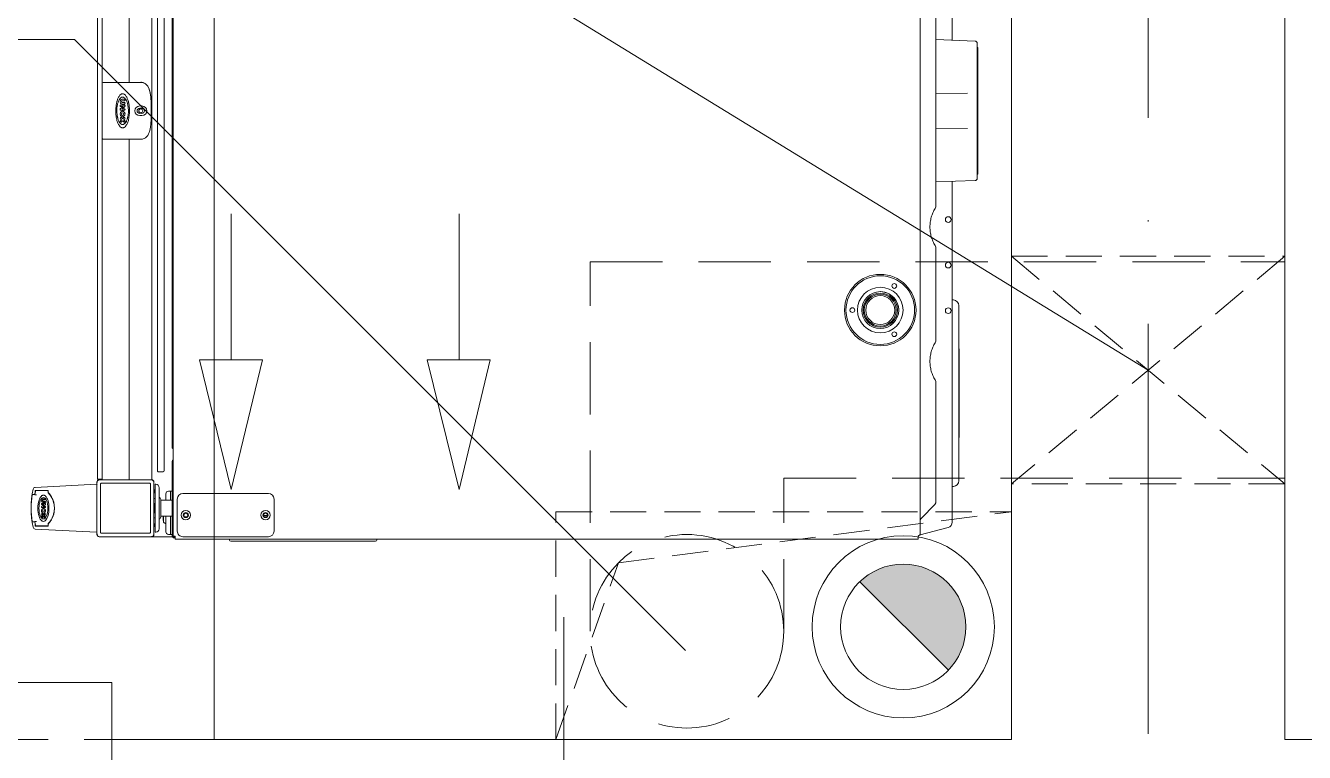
# Model space of a CAD drawing. Header units: millimetres. Extents: x -105266 to 178069, y 491 to 168574.
# Drawn here: x 10024.3 to 10136.6, y 36431.5 to 36495.4 of the extents above; entities that cross this region are included whole.
import ezdxf
from ezdxf.enums import TextEntityAlignment as Align

# ---------------------------------------------------------------- set-up
doc = ezdxf.new("R2010")
doc.units = ezdxf.units.MM
for name, pattern in [('ACAD_ISO10W100', [18, 12, -3, 0, -3]), ('HIDDEN', [9.525, 6.35, -3.175]), ('HIDDEN2', [4.7625, 3.175, -1.5875])]:
    doc.linetypes.add(name, pattern=pattern)
for name, color, linetype, lineweight in [('A01_OSIE', 9, 'ACAD_ISO10W100', 9), ('A02_KONSTRUKCJA', 3, 'Continuous', 15), ('A04_KONSTRUKCJA PONIZEJ', 2, 'HIDDEN2', 0), ('A06_WIDOK', 6, 'Continuous', 15), ('A11_INSTALACJE', 140, 'Continuous', 0), ('A13_WYPOSAZENIE SANITARNE', 41, 'Continuous', 9), ('A15_OPIS', 4, 'Continuous', 0), ('A17_OPIS_WARSTW', 32, 'Continuous', 9)]:
    doc.layers.add(name, color=color, linetype=linetype, lineweight=lineweight)
doc.styles.add('TBTEXT', font='arial.ttf', dxfattribs={"width": 1.1})

# ---------------------------------------------------------------- blocks, each defined once
blk = doc.blocks.new('A$C1BD919F1')
at = {"lineweight": 0}
blk.add_line((-77.88, 0), (0, 0), dxfattribs=at)
at = {"lineweight": 0, "style": 'TBTEXT', "width": 1.1}
blk.add_attdef('1', text='', height=18, dxfattribs=at).set_placement((-96.63, 12.5), align=Align.MIDDLE)
blk = doc.blocks.new('A$C7B5F7CAA')
for points in [[(-24.22, 0), (-12.82, 2.79), (-12.82, 0)], [(-24.22, 0), (-12.82, -2.73), (-12.82, 0)], [(-12.82, 0), (0, 0)]]:
    blk.add_lwpolyline(points)
blk = doc.blocks.new('A$C1AF937F3')
at = {"linetype": 'Continuous'}
for p, q in [((315, 828), (313.8, 793.6)), ((317, 829.9), (435.6, 829.9)), ((320.6, 830.4), (320.6, 829.9)), ((320.6, 830.4), (432, 830.4)), ((361.2, 793.6), (360.7, 821.3)), ((391.9, 821.3), (391.4, 793.6)), ((432, 830.4), (432, 829.9)), ((438.8, 793.6), (437.6, 828)), ((542.4, 809.1), (542.3, 807.9)), ((547.4, 813.7), (701.2, 813.7)), ((585.3, 813.7), (585.3, 814)), ((585.3, 814), (663.3, 814)), ((663.3, 813.7), (663.3, 814)), ((706.2, 809.1), (706.3, 807.9)), ((314.3, 807.9), (236.2, 807.9)), ((737.4, 807.9), (438.3, 807.9)), ((748.8, 779.7), (742.3, 804.2)), ((459.3, 793.6), (293.3, 793.6)), ((577.3, 793.6), (497.3, 793.6)), ((719.5, 793.6), (615.3, 793.6)), ((734.3, 780.5), (721.6, 792.8)), ((4.8, 779.7), (747.8, 779.7)), ((749.2, 778.7), (749.3, 778.7)), ((749.3, 778.6), (749.3, 778.7)), ((749.8, 777.9), (752.6, 777.9)), ((752.6, 125.5), (752.6, 777.9)), ((754.3, 300.9), (754.3, 175)), ((712.3, 207.4), (712.3, 132.4)), ((745.3, 212.4), (717.3, 212.4)), ((731.8, 203.4), (731.8, 206.5)), ((750.3, 132.4), (750.3, 207.4)), ((749.8, 123.7), (41.3, 123.7)), ((684.3, 122.9), (684.3, 123.7)), ((717.3, 127.4), (745.3, 127.4)), ((749.8, 125.5), (752.6, 125.5)), ((749.8, 125.5), (749.8, 123.7)), ((750.3, 125.5), (750.3, 124.1)), ((751.3, 124.7), (750.5, 124.7)), ((751.3, 124.7), (751.3, 125.5)), ((672.1, 122.9), (80.5, 122.9)), ((107.3, 116), (692.3, 116)), ((684.3, 122.9), (749.5, 122.9)), ((693.3, 111), (693.3, 115)), ((710.3, 121.4), (710.3, 122.7)), ((718.3, 121.4), (710.3, 121.4)), ((710.3, 119.8), (710.3, 121.4)), ((718.3, 117.4), (712.7, 117.4)), ((713.7, 117.4), (713.7, 117.4)), ((718.3, 117.3), (713.8, 117.3)), ((732.9, 113), (717.7, 113)), ((718.3, 113), (718.3, 122.9)), ((732.3, 113), (732.3, 122.9)), ((748.3, 121.4), (732.3, 121.4)), ((745.9, 117.4), (732.3, 117.4)), ((737.3, 115.4), (732.3, 115.4)), ((735.8, 115.1), (732.3, 115.1)), ((734.2, 114.9), (732.3, 114.9)), ((734.2, 115.1), (734.2, 114.9)), ((736.1, 115.4), (735.8, 115.1)), ((744.8, 117.3), (739.1, 117.3)), ((744.9, 117.4), (744.9, 117.4)), ((748.3, 121.4), (748.3, 122.7)), ((748.3, 119.8), (748.3, 121.4)), ((750.3, 123.1), (750.3, 105.5)), ((52.3, 105.2), (700.3, 105.2)), ((692.3, 110), (107.3, 110)), ((382.3, 104.4), (370.3, 104.4)), ((700.3, 105.1), (700.3, 58.7)), ((700.3, 59.4), (700.3, 104.4)), ((702.1, 106.9), (722.8, 106.9)), ((702.8, 106.9), (722.9, 106.9)), ((703.4, 60.6), (703.4, 103.3)), ((703.9, 103.8), (746.7, 103.8)), ((704.3, 108.6), (704.3, 108)), ((746.3, 108), (704.3, 108)), ((707.3, 111.5), (743.3, 111.5)), ((709, 107), (712, 107)), ((716.8, 106.9), (716.8, 107.8)), ((721, 107), (729.6, 107)), ((722.8, 106.9), (727.8, 106.9)), ((727.7, 106.9), (747.8, 106.9)), ((727.8, 106.9), (748.5, 106.9)), ((733.8, 106.9), (733.8, 107.8)), ((738.6, 107), (741.6, 107)), ((746.3, 108.6), (746.3, 108)), ((747.2, 103.3), (747.2, 60.6)), ((750.3, 58.7), (750.3, 105.1)), ((750.3, 104.4), (750.3, 59.4)), ((351.3, 95.4), (351.3, 62.4)), ((372, 94.4), (372, 96.4)), ((374, 96.4), (374, 94.4)), ((378.5, 94.4), (378.5, 96.4)), ((380.5, 96.4), (380.5, 94.4)), ((401.3, 62.4), (401.3, 95.4)), ((52.3, 85.2), (351.3, 85.2)), ((366.1, 81), (366.1, 79)), ((367.4, 79.2), (367.4, 81)), ((369.1, 81), (369.1, 79.2)), ((370.4, 79), (370.4, 81)), ((371.3, 81.2), (371.3, 77.7)), ((372, 81.6), (371.8, 81.6)), ((374.5, 79), (372.4, 81.4)), ((372.4, 77.7), (372.4, 79.9)), ((372.5, 79.9), (374.6, 77.4)), ((374.6, 81.2), (374.6, 79)), ((375.2, 81.6), (375, 81.6)), ((375.7, 77.7), (375.7, 81.2)), ((382.3, 80.4), (383.2, 79.5)), ((383.2, 79.4), (382.3, 78.5)), ((384.2, 80.5), (383.3, 81.4)), ((385.1, 81.4), (384.2, 80.5)), ((385.2, 79.5), (386.1, 80.4)), ((386.1, 78.5), (385.2, 79.4)), ((401.3, 85.2), (700.3, 85.2)), ((371.8, 77.3), (372, 77.3)), ((375, 77.3), (375.2, 77.3)), ((383.3, 77.5), (384.2, 78.4)), ((384.2, 78.4), (385.1, 77.5)), ((699.8, 61.4), (52.8, 61.4)), ((699.8, 57.4), (52.8, 57.4)), ((699.8, 61.4), (699.8, 57.4)), ((702.1, 56.9), (748.5, 56.9)), ((747.8, 56.9), (702.8, 56.9)), ((746.7, 60.1), (703.9, 60.1)), ((707, 2.7), (704.3, 56.6)), ((743.6, 2.7), (746.3, 56.6)), ((709.6, 14), (709.6, 2.6)), ((709.8, 13.4), (709.8, 3.4)), ((709.9, 13.7), (709.9, 13.7)), ((711.2, 13.9), (710.3, 13.9)), ((710.3, 13.9), (710.3, 13.9)), ((721.2, 8.5), (721.2, 11.4)), ((721.6, 11.7), (721.8, 11.7)), ((722.1, 11.6), (723.8, 9.6)), ((723.9, 9.7), (723.9, 11.4)), ((724.2, 11.7), (724.4, 11.7)), ((724.8, 11.4), (724.8, 8.5)), ((726.2, 11.2), (726.3, 11.3)), ((726.3, 11.3), (726.4, 11.3)), ((726.4, 11.3), (726.5, 11.4)), ((726.5, 11.4), (726.6, 11.5)), ((726.5, 11.4), (726.5, 11.4)), ((726.6, 11.5), (726.7, 11.5)), ((726.7, 11.5), (726.8, 11.5)), ((726.8, 11.5), (726.9, 11.6)), ((726.9, 11.6), (727, 11.6)), ((727, 11.6), (727.1, 11.6)), ((727.1, 11.6), (727.2, 11.6)), ((727.2, 11.6), (727.3, 11.7)), ((727.3, 11.7), (727.4, 11.7)), ((727.4, 11.7), (727.5, 11.7)), ((727.5, 11.7), (727.6, 11.7)), ((727.6, 11.7), (727.7, 11.7)), ((727.7, 11.7), (727.8, 11.7)), ((727.8, 11.7), (727.9, 11.7)), ((727.9, 11.7), (728, 11.6)), ((728, 11.6), (728.1, 11.6)), ((728.1, 11.6), (728.1, 11.6)), ((728.1, 11.6), (728.2, 11.6)), ((728.2, 11.6), (728.3, 11.5)), ((728.3, 11.5), (728.4, 11.5)), ((728.4, 11.5), (728.5, 11.5)), ((728.5, 11.5), (728.6, 11.4)), ((728.6, 11.4), (728.7, 11.4)), ((728.7, 11.4), (728.8, 11.3)), ((728.8, 11.3), (728.8, 11.3)), ((728.8, 11.3), (728.9, 11.2)), ((730.8, 11.3), (731.7, 10.4)), ((731, 11.5), (731.7, 10.8)), ((731.8, 10.8), (732.5, 11.5)), ((731.8, 10.4), (732.7, 11.3)), ((739.4, 13.9), (740.3, 13.9)), ((740.3, 13.9), (740.3, 13.9)), ((740.7, 13.7), (740.7, 13.7)), ((740.8, 13.4), (740.8, 3.4)), ((741, 2.6), (741, 14)), ((709.6, 2.6), (710, 3)), ((709.7, 8.3), (709.7, 7.4)), ((709.7, 8.3), (709.7, 8.3)), ((709.7, 3.9), (709.7, 3.5)), ((710.4, 2.9), (710.3, 2.9)), ((711.6, 2.7), (711.6, 2.6)), ((713.4, 2.4), (713.3, 2.3)), ((713.3, 2.3), (713.3, 0.3)), ((713.3, 0.3), (713.3, 0.3)), ((713.6, 2.6), (713.6, 3.7)), ((717, 9.6), (717, 11.2)), ((718, 11.2), (718, 9.7)), ((719.4, 9.7), (719.4, 11.2)), ((720.4, 11.2), (720.4, 9.6)), ((721.8, 8.2), (721.6, 8.2)), ((722.1, 10.2), (722.1, 8.5)), ((723.9, 8.3), (722.2, 10.2)), ((724.4, 8.2), (724.2, 8.2)), ((725.6, 10.3), (725.6, 10.4)), ((725.6, 10.4), (725.7, 10.4)), ((725.6, 10.2), (725.6, 10.3)), ((725.6, 10.1), (725.6, 10.2)), ((725.6, 10), (725.6, 10.1)), ((725.6, 9.9), (725.6, 10)), ((725.6, 9.8), (725.6, 9.9)), ((725.6, 9.9), (725.6, 9.9)), ((725.6, 9.7), (725.6, 9.8)), ((725.6, 9.6), (725.6, 9.7)), ((725.6, 9.5), (725.6, 9.6)), ((725.7, 9.4), (725.6, 9.5)), ((725.7, 10.6), (725.8, 10.7)), ((725.7, 10.5), (725.7, 10.6)), ((725.7, 10.4), (725.7, 10.5)), ((725.7, 9.3), (725.7, 9.4)), ((725.7, 9.4), (725.7, 9.4)), ((725.8, 9.2), (725.7, 9.3)), ((725.8, 10.7), (725.8, 10.8)), ((725.8, 10.8), (725.9, 10.8)), ((725.8, 9.1), (725.8, 9.2)), ((725.9, 9), (725.8, 9.1)), ((725.9, 10.9), (726, 11)), ((725.9, 10.8), (725.9, 10.9)), ((726, 8.9), (725.9, 9)), ((725.9, 9), (725.9, 9)), ((726, 11), (726.1, 11.1)), ((726, 11), (726, 11)), ((726, 8.8), (726, 8.9)), ((726.1, 8.8), (726, 8.8)), ((726.1, 11.1), (726.2, 11.2)), ((726.2, 8.7), (726.1, 8.8)), ((726.2, 11.2), (726.2, 11.2)), ((726.2, 8.6), (726.2, 8.7)), ((726.3, 8.6), (726.2, 8.6)), ((726.4, 8.5), (726.3, 8.6)), ((726.5, 8.5), (726.4, 8.5)), ((726.5, 8.4), (726.5, 8.5)), ((726.6, 8.4), (726.5, 8.4)), ((726.7, 8.4), (726.6, 8.4)), ((726.8, 8.3), (726.7, 8.4)), ((726.9, 8.3), (726.8, 8.3)), ((727, 8.3), (726.9, 8.3)), ((727.1, 8.2), (727, 8.3)), ((727.2, 8.2), (727.1, 8.2)), ((727.3, 8.2), (727.2, 8.2)), ((727.4, 8.2), (727.3, 8.2)), ((727.5, 8.2), (727.4, 8.2)), ((727.6, 8.2), (727.5, 8.2)), ((727.7, 8.2), (727.6, 8.2)), ((727.8, 8.2), (727.7, 8.2)), ((727.9, 8.2), (727.8, 8.2)), ((728, 8.2), (727.9, 8.2)), ((728.1, 8.2), (728, 8.2)), ((728.1, 8.3), (728.1, 8.2)), ((728.2, 8.3), (728.1, 8.3)), ((728.3, 8.3), (728.2, 8.3)), ((728.4, 8.4), (728.3, 8.3)), ((728.5, 8.4), (728.4, 8.4)), ((728.6, 8.4), (728.5, 8.4)), ((728.7, 8.5), (728.6, 8.4)), ((728.8, 8.5), (728.7, 8.5)), ((728.9, 8.6), (728.8, 8.6)), ((728.8, 8.6), (728.8, 8.5)), ((728.9, 11.2), (729, 11.2)), ((729, 8.7), (728.9, 8.6)), ((729, 11.2), (729, 11.1)), ((729, 11.1), (729.1, 11)), ((729.1, 8.8), (729, 8.8)), ((729, 8.8), (729, 8.7)), ((729.1, 11), (729.2, 11)), ((729.2, 8.9), (729.1, 8.8)), ((729.2, 11), (729.2, 10.9)), ((729.2, 10.9), (729.3, 10.8)), ((729.3, 9), (729.2, 9)), ((729.2, 9), (729.2, 8.9)), ((729.3, 10.8), (729.3, 10.8)), ((729.3, 10.8), (729.4, 10.7)), ((729.4, 9.2), (729.3, 9.1)), ((729.3, 9.1), (729.3, 9)), ((729.4, 10.7), (729.4, 10.6)), ((729.4, 10.6), (729.4, 10.5)), ((729.4, 10.5), (729.5, 10.4)), ((729.5, 9.4), (729.4, 9.4)), ((729.4, 9.4), (729.4, 9.3)), ((729.4, 9.3), (729.4, 9.2)), ((729.5, 10.4), (729.5, 10.4)), ((729.5, 10.4), (729.5, 10.3)), ((729.5, 10.3), (729.5, 10.2)), ((729.5, 10.2), (729.6, 10.1)), ((729.6, 9.8), (729.5, 9.7)), ((729.5, 9.7), (729.5, 9.6)), ((729.5, 9.6), (729.5, 9.5)), ((729.5, 9.5), (729.5, 9.4)), ((729.6, 10.1), (729.6, 10)), ((729.6, 10), (729.6, 9.9)), ((729.6, 9.9), (729.6, 9.9)), ((729.6, 9.9), (729.6, 9.8)), ((730.9, 10), (730.2, 10.7)), ((730.2, 9.2), (730.9, 9.9)), ((731.3, 10), (730.4, 10.9)), ((730.4, 9), (731.3, 9.9)), ((731.7, 9.4), (730.8, 8.5)), ((731.7, 9.1), (731, 8.3)), ((732.7, 8.5), (731.8, 9.4)), ((732.5, 8.3), (731.8, 9.1)), ((733.2, 10.9), (732.3, 10)), ((732.3, 9.9), (733.2, 9)), ((733.4, 10.7), (732.7, 10)), ((732.7, 9.9), (733.4, 9.2)), ((737, 3.7), (737, 2.6)), ((737.2, 2.4), (737.3, 2.3)), ((737.3, 2.3), (737.3, 0.3)), ((737.3, 0.3), (737.3, 0.2)), ((739, 2.6), (739, 2.7)), ((740.3, 2.9), (740.2, 2.9)), ((740.6, 3), (741, 2.6)), ((741, 8.4), (740.9, 8.4)), ((740.9, 8.4), (740.9, 7.4)), ((740.9, 3.9), (740.9, 3.4)), ((740.9, 3.4), (741, 3.4))]:
    blk.add_line(p, q, dxfattribs=at)
for points in [[(702.8, 106.9), (702.4, 106.9), (702, 106.8), (701.6, 106.6), (701.2, 106.3), (700.9, 106), (700.6, 105.7), (700.4, 105.2), (700.3, 104.8), (700.3, 104.4)], [(750.3, 104.4), (750.3, 104.8), (750.2, 105.2), (750, 105.7), (749.7, 106), (749.4, 106.4), (749, 106.6), (748.6, 106.8), (748.2, 106.9), (747.8, 106.9)], [(700.3, 59.4), (700.3, 59.1), (700.4, 58.6), (700.6, 58.2), (700.9, 57.8), (701.2, 57.5), (701.6, 57.3), (702, 57.1), (702.4, 57), (702.8, 56.9)], [(747.8, 56.9), (748.2, 57), (748.6, 57.1), (749, 57.3), (749.4, 57.5), (749.7, 57.8), (750, 58.2), (750.2, 58.6), (750.3, 59.1), (750.3, 59.4)]]:
    blk.add_lwpolyline(points, dxfattribs=at)
for centre, radius in [((471.8, 804.4), 2.5), ((511.8, 804.4), 2.5), ((551.8, 804.4), 2.5), ((551.3, 744.7), 31.4), ((551.3, 744.7), 30.1), ((551.3, 744.7), 20), ((530.1, 757), 2.1), ((551.3, 744.7), 16.2), ((551.3, 744.7), 15), ((551.3, 744.7), 14), ((551.3, 744.7), 12.7), ((572.5, 757), 2.1), ((551.3, 720.2), 2.1), ((731.3, 204.9), 4.12), ((731.3, 204.9), 2.25), ((731.3, 204.9), 1.65), ((731.3, 134.9), 4.12), ((731.3, 134.9), 2.25), ((731.3, 134.9), 1.65), ((376.3, 95.4), 1.75), ((379.1, 79.4), 1.17), ((727.6, 9.9), 0.958)]:
    blk.add_circle(centre, radius, dxfattribs=at)
for centre, radius, start, end in [((317, 827.9), 2, 90, 177.9996), ((435.6, 827.9), 2, 2.0016, 90.0001), ((547.4, 808.7), 5, 90, 176.0773), ((701.2, 808.7), 5, 3.9227, 90), ((737.4, 802.9), 5, 15, 90), ((551.3, 744.7), 16.2, 81.0028, 185.0516), ((551.3, 744.7), 16.2, 359.932, 359.9997), ((752.3, 300.9), 2, 0, 81.2635), ((717.3, 207.4), 5, 90, 180), ((745.3, 207.4), 5, 0, 90), ((752.3, 175), 2, 278.7365, 0), ((672.1, 123.7), 0.8, 270, 0), ((684.3, 124.7), 1.8, 213.7972, 270), ((717.3, 132.4), 5, 180, 270), ((745.3, 132.4), 5, 270, 0), ((749.5, 124.7), 1.8, 270, 0), ((749.5, 124.7), 1, 287.4902, 0), ((692.3, 115), 1, 0, 90), ((710.6, 122.7), 0.25, 90, 179), ((712.7, 119.8), 2.4, 181, 270), ((713.8, 117.4), 0.1, 180, 269.991), ((717.7, 111.5), 1.5, 90, 150), ((732.9, 111.5), 1.5, 30, 90), ((744.8, 117.4), 0.1, 270.009, 0), ((745.9, 119.8), 2.4, 270, 359), ((748, 122.7), 0.25, 1, 90), ((692.3, 111), 1, 270, 0), ((702.1, 105.1), 1.8, 90, 180), ((703.9, 103.3), 0.5, 90, 180), ((707.3, 108.5), 3, 90, 179.25), ((709, 106.8), 0.2, 90, 152.1048), ((715.1, 113), 1.5, 270, 330), ((718.8, 107.8), 2, 172.0972, 180), ((721, 106.8), 0.2, 90, 152.1048), ((729.6, 106.8), 0.2, 27.8952, 90), ((731.8, 107.8), 2, 0, 7.9028), ((735.5, 113), 1.5, 210, 270), ((741.6, 106.8), 0.2, 27.8952, 90), ((743.3, 108.5), 3, 0.75, 90), ((746.7, 103.3), 0.5, 0, 90), ((748.5, 105.1), 1.8, 0, 90), ((359.4, 95.4), 8.13, 175.8305, 180.0324), ((376.3, 96.4), 4.25, 0, 180), ((376.3, 94.4), 4.25, 180, 0), ((376.3, 96.4), 2.25, 0, 180), ((376.3, 94.4), 2.25, 180, 0), ((393.2, 95.4), 8.12, 359.9675, 4.1696), ((366.8, 81), 0.628, 0, 180), ((367.8, 79), 1.62, 180, 246.4218), ((368.1, 79.2), 0.718, 180, 262.3377), ((368.4, 79.2), 0.718, 277.6623, 0), ((369.7, 81), 0.628, 0, 180), ((368.8, 79), 1.62, 293.5782, 360), ((371.8, 81.2), 0.431, 90, 180), ((372, 81.2), 0.431, 41, 90), ((372.5, 79.9), 0.0359, 41, 180), ((374.5, 79), 0.0359, 221, 360), ((375, 81.2), 0.431, 90, 180), ((375.2, 81.2), 0.431, 0, 90), ((382.8, 80.9), 0.718, 45, 225), ((383.1, 79.4), 0.0359, 315, 45), ((384.2, 80.5), 0.0359, 225, 315), ((385.6, 80.9), 0.718, 315, 135), ((385.3, 79.4), 0.0359, 135, 225), ((368.3, 80.2), 2.87, 246.4218, 293.5782), ((368.3, 80.2), 1.79, 262.3377, 277.6623), ((371.8, 77.7), 0.431, 180, 270), ((372, 77.7), 0.431, 270, 0), ((375, 77.7), 0.431, 221, 270), ((375.2, 77.7), 0.431, 270, 360), ((382.8, 78), 0.718, 135, 315), ((384.2, 78.4), 0.0359, 45, 135), ((385.6, 78), 0.718, 225, 45), ((352.3, 62.4), 1, 180, 270), ((400.3, 62.4), 1, 270, 0), ((702.1, 58.7), 1.8, 180, 270), ((703.9, 60.6), 0.5, 180, 270), ((704.7, 56.6), 0.35, 90, 182.8624), ((745.9, 56.6), 0.35, 357.1376, 90), ((746.7, 60.6), 0.5, 270, 360), ((748.5, 58.7), 1.8, 270, 0), ((710.3, 13.4), 0.501, 90.0948, 170.6653), ((710.7, 16), 2.01, 270.304, 312.4374), ((711.2, 14.9), 0.993, 284.9569, 291.0202), ((711.2, 14.9), 1, 308.3234, 313.2672), ((725.3, -0.1), 19.6, 109.1466, 133.2684), ((725.2, 0.1), 19.5, 120.8068, 132.4262), ((717.5, 11.2), 0.516, 0, 180), ((719.9, 11.2), 0.516, 0, 180), ((725.3, -0.1), 19.6, 102.0913, 107.1788), ((721.6, 11.4), 0.354, 90, 180), ((721.8, 11.4), 0.354, 41, 90), ((725.3, -0.1), 19.6, 93.0489, 100.127), ((724.2, 11.4), 0.354, 90, 180), ((724.4, 11.4), 0.354, 0, 90), ((725.3, -0.3), 19.9, 89.4131, 90.587), ((725.3, -0.1), 19.6, 79.873, 86.9511), ((725.3, -0.1), 19.6, 72.8211, 77.9086), ((730.6, 11.1), 0.59, 45, 225), ((730.6, 11.1), 0.324, 45, 225), ((725.3, -0.1), 19.6, 46.7316, 70.8534), ((733, 11.1), 0.59, 315, 135), ((733, 11.1), 0.324, 315, 135), ((725.4, 0.1), 19.5, 47.5715, 59.1955), ((739.9, 16), 2.01, 227.5626, 269.6959), ((739.4, 14.9), 1, 226.7329, 231.6767), ((739.4, 14.9), 0.993, 248.9799, 255.0433), ((740.3, 13.4), 0.501, 9.3373, 89.9026), ((738.5, 13.4), 2.34, 0.0461, 2.1364), ((709, 2.8), 2, 182.8624, 257.9462), ((725.3, 79), 80, 257.9462, 282.0538), ((710.5, 6.8), 1.01, 136.2205, 145.0629), ((710.5, 4.6), 1.01, 214.9349, 223.7826), ((709.5, 7.7), 0.25, 316.2096, 359.9998), ((710.3, 3.4), 0.5, 180.0137, 269.9863), ((710.4, 0.9), 2.01, 76.4924, 89.9735), ((724.1, 65.3), 64, 258.6532, 259.9708), ((713, 0.3), 0.3, 261.1221, 0), ((713.5, 0.3), 0.25, 200.4933, 241.4802), ((725.4, 84.2), 85, 261.9735, 277.9123), ((718.3, 9.6), 1.33, 180, 246.4218), ((718.7, 10.5), 2.36, 246.4218, 293.5782), ((718.6, 9.7), 0.59, 180, 262.3377), ((718.7, 10.6), 1.47, 262.3377, 277.6623), ((718.8, 9.7), 0.59, 277.6623, 0), ((719.1, 9.6), 1.33, 293.5782, 0), ((721.6, 8.5), 0.354, 180, 270), ((721.8, 8.5), 0.354, 270, 0), ((722.2, 10.2), 0.0737, 41, 180), ((723.8, 9.7), 0.0737, 221, 0), ((724.2, 8.5), 0.354, 221, 270), ((724.4, 8.5), 0.354, 270, 0), ((730.6, 8.8), 0.59, 135, 315), ((730.6, 8.8), 0.324, 135, 315), ((730.8, 9.9), 0.0737, 315, 45), ((731.2, 9.9), 0.0737, 315, 45), ((731.8, 10.9), 0.0737, 225, 315), ((731.8, 10.5), 0.0737, 225, 315), ((731.8, 9.4), 0.0737, 45, 135), ((731.8, 9), 0.0737, 45, 135), ((732.4, 9.9), 0.0737, 135, 225), ((733, 8.8), 0.59, 225, 45), ((732.7, 9.9), 0.0737, 135, 225), ((733, 8.8), 0.324, 225, 45), ((737.1, 0.2), 0.25, 277.9226, 359.9897), ((737.6, 0.3), 0.3, 179.9991, 278.8777), ((726.5, 65.3), 63.9, 280.0283, 281.3477), ((740.2, 0.9), 2, 90.0137, 103.4948), ((740.3, 3.4), 0.5, 269.9978, 0.0022), ((740.1, 6.8), 1.01, 34.9371, 43.7795), ((740.1, 4.6), 1.01, 316.2205, 325.0629), ((741.6, 2.8), 2, 282.0538, 357.1376)]:
    blk.add_arc(centre, radius, start, end, dxfattribs=at)
for centre, major_axis, ratio, start_param, end_param in [((715.1, 13.9), (8.6, 0), 0.008813, 2.101177, 2.253722), ((725.3, 9.9), (11.5, 0), 0.423077, 0.371435, 2.770158), ((725.3, -0.1), (0, 19.7), 1, -0.537608, 0.537608), ((735.5, 13.9), (8.6, 0), 0.008813, 0.887871, 1.040416), ((709.6, 7.9), (0, 0.5), 0.008727, 0, 0.392707), ((709.6, 3.9), (0, 0.5), 0.008727, -4.319697, -3.141593), ((713.3, 2.7), (6.3, 0), 0.008846, -2.197587, -1.854291), ((709.5, 3.7), (0.25, 0), 0.999962, 0.000005, 0.764262), ((725.3, 9.9), (11.5, 0), 0.423077, 3.410873, 6.013905), ((737.3, 2.7), (6.3, 0), 0.008846, -1.287302, -0.944005), ((741.1, 7.7), (0.25, 0), 0.999962, -3.141588, -2.37733), ((741.1, 3.7), (0.25, 0), 0.999962, 2.37733, 3.141593)]:
    blk.add_ellipse(centre, major_axis=major_axis, ratio=ratio, start_param=start_param, end_param=end_param, dxfattribs=at)
blk.add_ellipse((725.3, 9.9), major_axis=(9.44, 0), ratio=0.421875, dxfattribs=at)
for points, knots in [([(462, 792.9), (461.6, 793.1), (460.7, 793.5), (459.8, 793.6), (459.3, 793.6)], [0, 0, 0, 0, 0.498746, 1, 1, 1, 1]), ([(494.6, 792.9), (493.4, 792.1), (490.9, 790.8), (486.8, 789.4), (482.6, 788.5), (478.3, 788.2), (474, 788.5), (469.8, 789.4), (465.7, 790.8), (463.2, 792.1), (462, 792.9)], [0, 0, 0, 0, 0.124467, 0.249379, 0.374607, 0.5, 0.625393, 0.750621, 0.875533, 1, 1, 1, 1]), ([(497.3, 793.6), (496.8, 793.6), (495.9, 793.5), (495, 793.1), (494.6, 792.9)], [0, 0, 0, 0, 0.501254, 1, 1, 1, 1]), ([(580, 792.9), (579.6, 793.1), (578.7, 793.5), (577.8, 793.6), (577.3, 793.6)], [0, 0, 0, 0, 0.498746, 1, 1, 1, 1]), ([(612.6, 792.9), (611.4, 792.1), (608.9, 790.8), (604.8, 789.4), (600.6, 788.5), (596.3, 788.2), (592, 788.5), (587.8, 789.4), (583.7, 790.8), (581.2, 792.1), (580, 792.9)], [0, 0, 0, 0, 0.124467, 0.249379, 0.374607, 0.5, 0.625393, 0.750621, 0.875533, 1, 1, 1, 1]), ([(615.3, 793.6), (614.8, 793.6), (613.9, 793.5), (613, 793.1), (612.6, 792.9)], [0, 0, 0, 0, 0.501254, 1, 1, 1, 1]), ([(721.6, 792.8), (721.4, 792.9), (721.1, 793.2), (720.6, 793.4), (720, 793.6), (719.6, 793.6), (719.5, 793.6)], [0, 0, 0, 0, 0.248108, 0.49775, 0.74856, 1, 1, 1, 1]), ([(736, 779.7), (735.8, 779.7), (735.6, 779.8), (735.1, 779.9), (734.7, 780.2), (734.5, 780.4), (734.3, 780.5)], [0, 0, 0, 0, 0.226386, 0.465727, 0.724294, 1, 1, 1, 1]), ([(747.8, 779.7), (747.9, 779.7), (748.1, 779.7), (748.3, 779.6), (748.6, 779.4), (748.8, 779.2), (749.1, 778.9), (749.4, 778.5), (749.6, 778.2), (749.8, 777.9)], [0, 0, 0, 0, 0.090824, 0.188052, 0.296116, 0.41688, 0.550033, 0.693687, 1, 1, 1, 1]), ([(748.8, 779.7), (748.8, 779.7), (748.9, 779.5), (748.9, 779.4), (749, 779.2), (749.1, 779), (749.1, 778.9), (749.2, 778.8), (749.2, 778.8), (749.2, 778.7), (749.3, 778.7), (749.3, 778.7)], [0, 0, 0, 0, 0.178744, 0.351389, 0.511473, 0.654045, 0.775094, 0.871755, 0.910912, 0.944568, 1, 1, 1, 1]), ([(750.3, 125.5), (750.4, 125.4), (750.5, 125.1), (750.5, 124.9), (750.5, 124.7)], [0, 0, 0, 0, 0.512989, 1, 1, 1, 1]), ([(751, 125.5), (751, 125.5), (751.1, 125.3), (751.2, 125.1), (751.3, 124.9), (751.3, 124.8), (751.3, 124.7)], [0, 0, 0, 0, 0.27999, 0.536102, 0.773322, 1, 1, 1, 1]), ([(732.3, 115), (732.7, 115.1), (733.1, 115.1), (733.7, 115.1), (733.9, 115.1), (734, 115.1)], [0, 0, 0, 0, 0.606968, 0.83292, 1, 1, 1, 1]), ([(734.8, 115.1), (734.6, 115.1), (734.3, 115.2), (734.1, 115.4), (733.9, 115.4)], [0, 0, 0, 0, 0.485929, 1, 1, 1, 1]), ([(735.9, 115.4), (735.8, 115.4), (735.5, 115.2), (735.2, 115.1), (735.1, 115.1)], [0, 0, 0, 0, 0.514071, 1, 1, 1, 1]), ([(737.3, 115.4), (737.4, 115.4), (737.5, 115.4), (737.7, 115.5), (737.9, 115.6), (738.1, 115.7), (738.2, 115.8), (738.2, 116), (738.3, 116.2), (738.3, 116.4), (738.3, 116.4)], [0, 0, 0, 0, 0.144942, 0.273574, 0.390071, 0.5, 0.609929, 0.726426, 0.855058, 1, 1, 1, 1]), ([(740.3, 117.4), (740.1, 117.4), (739.7, 117.4), (739.2, 117.3), (738.8, 117.2), (738.6, 117), (738.4, 116.9), (738.3, 116.7), (738.3, 116.5), (738.3, 116.4)], [0, 0, 0, 0, 0.250047, 0.499896, 0.624957, 0.74992, 0.812547, 0.875232, 1, 1, 1, 1]), ([(370.3, 104.4), (369.3, 104.4), (367.4, 104.4), (364.5, 104.2), (362.1, 103.9), (360.2, 103.5), (358.7, 103.2), (357.4, 102.8), (356, 102.2), (354.7, 101.5), (353.6, 100.6), (352.6, 99.6), (351.8, 98.3), (351.4, 96.9), (351.3, 95.9), (351.3, 95.4)], [0, 0, 0, 0, 0.12506, 0.250115, 0.375157, 0.437686, 0.500213, 0.562735, 0.62525, 0.687754, 0.750238, 0.812698, 0.875123, 0.937547, 1, 1, 1, 1]), ([(351.3, 96), (351.4, 96.5), (351.5, 97.4), (352, 98.6), (352.7, 99.7), (353.6, 100.7), (354.7, 101.5), (355.9, 102.1), (357.1, 102.6), (358.8, 103.2), (360.9, 103.7), (363.6, 104.1), (366.2, 104.3), (368, 104.4), (368.9, 104.4)], [0, 0, 0, 0, 0.062462, 0.124905, 0.187358, 0.249836, 0.312329, 0.374833, 0.437347, 0.499866, 0.62487, 0.749904, 0.874949, 1, 1, 1, 1]), ([(401.3, 95.4), (401.3, 95.9), (401.2, 96.9), (400.8, 98.3), (400, 99.6), (399, 100.6), (397.9, 101.5), (396.6, 102.2), (395.2, 102.8), (393.9, 103.2), (392.4, 103.5), (390.5, 103.9), (388.1, 104.2), (385.2, 104.4), (383.3, 104.4), (382.3, 104.4)], [0, 0, 0, 0, 0.062456, 0.124885, 0.187314, 0.249776, 0.31226, 0.374762, 0.437276, 0.499797, 0.562322, 0.624851, 0.74989, 0.874943, 1, 1, 1, 1]), ([(712, 106.9), (712, 107), (712, 107), (712, 107), (712, 107)], [0, 0, 0, 0, 0.653219, 1, 1, 1, 1]), ([(738.6, 107), (738.6, 107), (738.6, 107), (738.6, 107), (738.6, 106.9)], [0, 0, 0, 0, 0.346781, 1, 1, 1, 1]), ([(361.3, 79.4), (361.3, 79.7), (361.4, 80.3), (361.9, 81.2), (362.7, 82), (363.6, 82.7), (364.8, 83.3), (366, 83.8), (367.2, 84.2), (368.1, 84.5), (368.8, 84.6), (369.5, 84.8), (370.6, 85), (372, 85.2), (373.8, 85.4), (376.4, 85.5), (379.8, 85.3), (383.7, 84.8), (387, 83.8), (389.4, 82.5), (390.8, 81.2), (391.2, 80.1), (391.3, 79.7), (391.3, 79.4)], [0, 0, 0, 0, 0.025396, 0.053001, 0.084116, 0.118956, 0.157007, 0.197373, 0.239039, 0.260052, 0.281035, 0.302555, 0.325246, 0.37404, 0.427041, 0.483543, 0.602493, 0.7194, 0.821809, 0.901561, 0.958341, 0.980418, 1, 1, 1, 1]), ([(391.3, 79.4), (391.3, 79.2), (391.2, 78.7), (390.8, 77.7), (389.4, 76.4), (387, 75.1), (383.7, 74.1), (379.8, 73.5), (376.4, 73.4), (373.8, 73.5), (372, 73.7), (370.6, 73.9), (369.5, 74.1), (368.8, 74.2), (368.1, 74.4), (367.2, 74.7), (366, 75), (364.8, 75.6), (363.6, 76.2), (362.7, 76.9), (361.9, 77.7), (361.4, 78.5), (361.3, 79.1), (361.3, 79.4)], [0, 0, 0, 0, 0.019582, 0.041659, 0.098439, 0.178191, 0.2806, 0.397507, 0.516457, 0.572959, 0.62596, 0.674754, 0.697445, 0.718965, 0.739948, 0.760961, 0.802627, 0.842993, 0.881044, 0.915884, 0.946999, 0.974604, 1, 1, 1, 1]), ([(364.3, 79.4), (364.3, 79.6), (364.3, 80), (364.7, 80.9), (365.8, 82), (367.7, 83.1), (370.4, 83.9), (373.5, 84.4), (376.2, 84.5), (378.3, 84.5), (379.7, 84.3), (380.9, 84.1), (381.7, 84), (382.3, 83.8), (382.9, 83.7), (383.6, 83.5), (384.5, 83.2), (385.6, 82.7), (386.5, 82.2), (387.2, 81.6), (388, 80.7), (388.3, 79.9), (388.3, 79.4)], [0, 0, 0, 0, 0.020421, 0.043282, 0.10114, 0.181116, 0.282985, 0.398852, 0.516589, 0.572516, 0.624999, 0.673348, 0.695849, 0.717202, 0.738035, 0.758917, 0.800385, 0.840678, 0.878828, 0.913993, 0.9457, 1, 1, 1, 1]), ([(388.3, 79.4), (388.3, 78.9), (388, 78.1), (387.2, 77.3), (386.5, 76.7), (385.6, 76.2), (384.5, 75.7), (383.6, 75.4), (382.9, 75.2), (382.3, 75), (381.7, 74.9), (380.9, 74.7), (379.7, 74.6), (378.3, 74.4), (376.2, 74.3), (373.5, 74.4), (370.4, 74.9), (367.7, 75.8), (365.8, 76.9), (364.7, 78), (364.3, 78.8), (364.3, 79.2), (364.3, 79.4)], [0, 0, 0, 0, 0.0543, 0.086007, 0.121172, 0.159322, 0.199615, 0.241083, 0.261965, 0.282798, 0.304151, 0.326652, 0.375001, 0.427484, 0.483411, 0.601148, 0.717015, 0.818884, 0.89886, 0.956718, 0.979579, 1, 1, 1, 1]), ([(376.6, 79.4), (376.6, 79.7), (376.8, 80.3), (377.3, 81), (378.1, 81.4), (379.1, 81.6), (380, 81.4), (380.8, 81), (381.4, 80.3), (381.5, 79.7), (381.5, 79.4)], [0, 0, 0, 0, 0.117152, 0.239047, 0.367351, 0.5, 0.632649, 0.760953, 0.882848, 1, 1, 1, 1]), ([(381.5, 79.4), (381.5, 79.2), (381.4, 78.6), (380.8, 77.9), (380, 77.4), (379.1, 77.3), (378.1, 77.4), (377.3, 77.9), (376.8, 78.6), (376.6, 79.2), (376.6, 79.4)], [0, 0, 0, 0, 0.117152, 0.239047, 0.367351, 0.5, 0.632649, 0.760953, 0.882848, 1, 1, 1, 1]), ([(709.8, 13.5), (709.8, 13.5), (709.8, 13.5), (709.8, 13.5), (709.8, 13.4)], [0, 0, 0, 0, 0.154798, 1, 1, 1, 1]), ([(711.2, 13.9), (711.2, 13.9), (711.3, 13.9), (711.4, 14), (711.4, 14)], [0, 0, 0, 0, 0.259885, 1, 1, 1, 1]), ([(711.8, 14.2), (711.8, 14.1), (711.7, 14.1), (711.6, 14), (711.5, 14)], [0, 0, 0, 0, 0.258202, 1, 1, 1, 1]), ([(714.2, 8.6), (714.1, 8.8), (713.9, 9.2), (713.7, 9.9), (713.9, 10.9), (714.3, 11.4), (714.6, 11.7)], [0, 0, 0, 0, 0.113823, 0.420279, 0.726734, 1, 1, 1, 1]), ([(718.9, 18.5), (719, 18.5), (719.2, 18.6), (719.4, 18.6), (719.5, 18.7)], [0, 0, 0, 0, 0.507927, 1, 1, 1, 1]), ([(721.2, 19.1), (721.3, 19.1), (721.5, 19.2), (721.7, 19.2), (721.9, 19.2)], [0, 0, 0, 0, 0.491847, 1, 1, 1, 1]), ([(724.3, 19.5), (724.3, 19.5), (724.6, 19.5), (724.9, 19.5), (725.1, 19.5)], [0, 0, 0, 0, 0.250358, 1, 1, 1, 1]), ([(725.5, 19.5), (725.6, 19.5), (725.9, 19.5), (726.1, 19.5), (726.3, 19.5)], [0, 0, 0, 0, 0.250504, 1, 1, 1, 1]), ([(729.4, 19.1), (729.3, 19.1), (729.1, 19.2), (728.9, 19.2), (728.7, 19.2)], [0, 0, 0, 0, 0.491844, 1, 1, 1, 1]), ([(731.1, 18.7), (731.2, 18.6), (731.4, 18.6), (731.6, 18.5), (731.7, 18.5)], [0, 0, 0, 0, 0.491927, 1, 1, 1, 1]), ([(736, 11.7), (736.3, 11.4), (736.7, 10.9), (736.9, 9.9), (736.7, 9.2), (736.5, 8.8), (736.4, 8.6)], [0, 0, 0, 0, 0.273266, 0.579721, 0.886177, 1, 1, 1, 1]), ([(739.1, 14), (739, 14), (738.9, 14.1), (738.9, 14.1), (738.8, 14.2)], [0, 0, 0, 0, 0.243895, 1, 1, 1, 1]), ([(739.4, 13.9), (739.4, 13.9), (739.3, 13.9), (739.2, 14), (739.2, 14)], [0, 0, 0, 0, 0.259885, 1, 1, 1, 1]), ([(709.6, 8.4), (709.7, 8.4), (709.7, 8.4), (709.7, 8.4), (709.7, 8.4), (709.7, 8.3)], [0, 0, 0, 0, 0.21055, 0.427194, 1, 1, 1, 1]), ([(709.7, 3.5), (709.7, 3.5), (709.7, 3.5), (709.7, 3.5), (709.7, 3.4), (709.6, 3.4)], [0, 0, 0, 0, 0.604295, 0.805469, 1, 1, 1, 1]), ([(713.3, 2.3), (713.3, 2.3), (713.3, 2.3), (713.3, 2.3), (713.3, 2.3), (713.3, 2.3), (713.2, 2.3), (713.2, 2.3), (713.2, 2.3), (713.1, 2.3), (713, 2.3), (713, 2.3)], [0, 0, 0, 0, 0.004859, 0.019401, 0.043472, 0.076884, 0.170382, 0.295638, 0.447636, 0.620373, 1, 1, 1, 1]), ([(713.6, 2.6), (713.6, 2.6), (713.6, 2.5), (713.6, 2.5), (713.5, 2.5), (713.5, 2.5), (713.5, 2.4), (713.4, 2.4), (713.4, 2.4), (713.4, 2.4), (713.4, 2.4)], [0, 0, 0, 0, 0.086144, 0.172262, 0.341676, 0.503901, 0.6544, 0.787314, 0.89513, 1, 1, 1, 1]), ([(737.2, 2.4), (737.2, 2.4), (737.2, 2.4), (737.2, 2.4), (737.1, 2.4), (737.1, 2.5), (737.1, 2.5), (737, 2.5), (737, 2.5), (737, 2.6), (737, 2.6)], [0, 0, 0, 0, 0.104866, 0.212685, 0.345603, 0.496104, 0.658336, 0.827755, 0.9139, 1, 1, 1, 1]), ([(737.6, 2.3), (737.6, 2.3), (737.5, 2.3), (737.4, 2.3), (737.4, 2.3), (737.4, 2.3), (737.3, 2.3), (737.3, 2.3), (737.3, 2.3), (737.3, 2.3), (737.3, 2.3), (737.3, 2.3)], [0, 0, 0, 0, 0.379627, 0.552364, 0.704362, 0.829618, 0.923116, 0.956528, 0.980599, 0.995141, 1, 1, 1, 1])]:
    blk.add_open_spline(points, degree=3, knots=knots, dxfattribs=at)
for points in [[(710.8, 2.9), (711.6, 2.7), (712.4, 2.5), (713.2, 2.3)], [(713.3, 0.3), (713.3, 0.2), (713.3, 0.2), (713.3, 0.2)], [(713.4, 0.1), (713.5, 0), (713.5, 0), (713.5, 0)], [(737.4, 2.3), (738.2, 2.5), (739, 2.7), (739.8, 2.9)]]:
    blk.add_open_spline(points, degree=3, dxfattribs=at)

msp = doc.modelspace()

# ---------------------------------------------------------------- hatches: boundary and pattern name
at = {"layer": 'A06_WIDOK'}
h = msp.add_hatch(color=256, dxfattribs=at)
h.dxf.hatch_style = 1
h.paths.add_polyline_path([(10097.58, 36446.53), (10105.35, 36438.76, 0.194114), (10106.89, 36442.57, 0.661517)])

# ---------------------------------------------------------------- linework, layer by layer
at = {"layer": 'A01_OSIE', "linetype": 'ACAD_ISO10W100', "ltscale": 3}
msp.add_lwpolyline([(10122.89, 38362.67), (10122.89, 36181.78)], dxfattribs=at)
at = {"layer": 'A02_KONSTRUKCJA'}
for points in [[(10110.89, 36432.67), (10110.89, 36957.67), (10134.89, 36957.67), (10134.89, 36933.67), (10134.89, 36933.67), (10134.89, 36432.67)], [(10031.89, 36432.67), (10110.89, 36432.67)], [(10534.89, 36408.67), (10031.89, 36408.67), (10031.89, 36432.67)], [(10134.89, 36432.67), (10534.89, 36432.67)]]:
    msp.add_lwpolyline(points, dxfattribs=at)
at = {"layer": 'A04_KONSTRUKCJA PONIZEJ'}
for points in [[(10110.89, 36475.11), (10134.89, 36475.11), (10134.89, 36455.11), (10110.89, 36455.11), (10110.89, 36475.11)], [(10110.89, 36475.11), (10134.89, 36455.11)], [(10134.89, 36475.11), (10110.89, 36455.11)], [(10070.89, 36432.67), (10070.89, 36452.67), (10110.89, 36452.67)], [(10070.89, 36432.67), (10076.38, 36448.18), (10110.89, 36452.67)]]:
    msp.add_lwpolyline(points, dxfattribs=at)
at = {"layer": 'A06_WIDOK'}
for points in [[(10105.35, 36438.76), (10097.58, 36446.53)], [(9815.89, 36432.67), (9815.89, 36437.67), (10031.89, 36437.67), (10031.89, 36432.67)]]:
    msp.add_lwpolyline(points, dxfattribs=at)
for radius in [8, 5.5]:
    msp.add_circle((10101.39, 36442.57), radius, dxfattribs=at)
at = {"layer": 'A11_INSTALACJE', "linetype": 'HIDDEN'}
for points in [[(10073.89, 36442.17), (10073.89, 36474.61), (10134.89, 36474.61)], [(10090.89, 36442.17), (10090.89, 36455.61), (10134.89, 36455.61)]]:
    msp.add_lwpolyline(points, dxfattribs=at)
msp.add_circle((10082.39, 36442.17), 8.5, dxfattribs=at)
at = {"layer": 'A13_WYPOSAZENIE SANITARNE'}
msp.add_lwpolyline([(10040.89, 36432.67), (10040.89, 36877.5), (10110.89, 36877.5)], dxfattribs=at)
at = {"layer": 'A13_WYPOSAZENIE SANITARNE', "linetype": 'HIDDEN'}
msp.add_lwpolyline([(10110.89, 36432.67), (10110.89, 36672.67), (10000.89, 36672.67), (10000.89, 36432.67)], close=True, dxfattribs=at)
at = {"layer": 'A15_OPIS'}
for points in [[(9921.86, 36545.19), (9992.25, 36545.19), (10122.89, 36465.11)], [(9922.33, 36494.13), (10028.63, 36494.13), (10082.28, 36440.48)], [(10028.63, 36494.13), (10082.28, 36440.48)]]:
    msp.add_lwpolyline(points, dxfattribs=at)

# ---------------------------------------------------------------- block references
at = {"layer": 'A11_INSTALACJE', "rotation": 90}
for p in [(10042.38, 36478.84), (10062.38, 36478.84)]:
    msp.add_blockref('A$C7B5F7CAA', p, dxfattribs=at)
at = {"layer": 'A13_WYPOSAZENIE SANITARNE', "xscale": 0.09999999999854481, "yscale": 0.09999999999854481, "zscale": 0.09999999999854481, "rotation": 270}
msp.add_blockref('A$C1AF937F3', (10024.9, 36525.51), dxfattribs=at)
at = {"layer": 'A17_OPIS_WARSTW', "xscale": 0.9599999999991269, "yscale": 0.9599999999991269, "zscale": 0.9599999999991269, "rotation": 90}
msp.add_blockref('A$C1BD919F1', (10071.58, 36443.4), dxfattribs=at)

doc.saveas('drawing.dxf')
